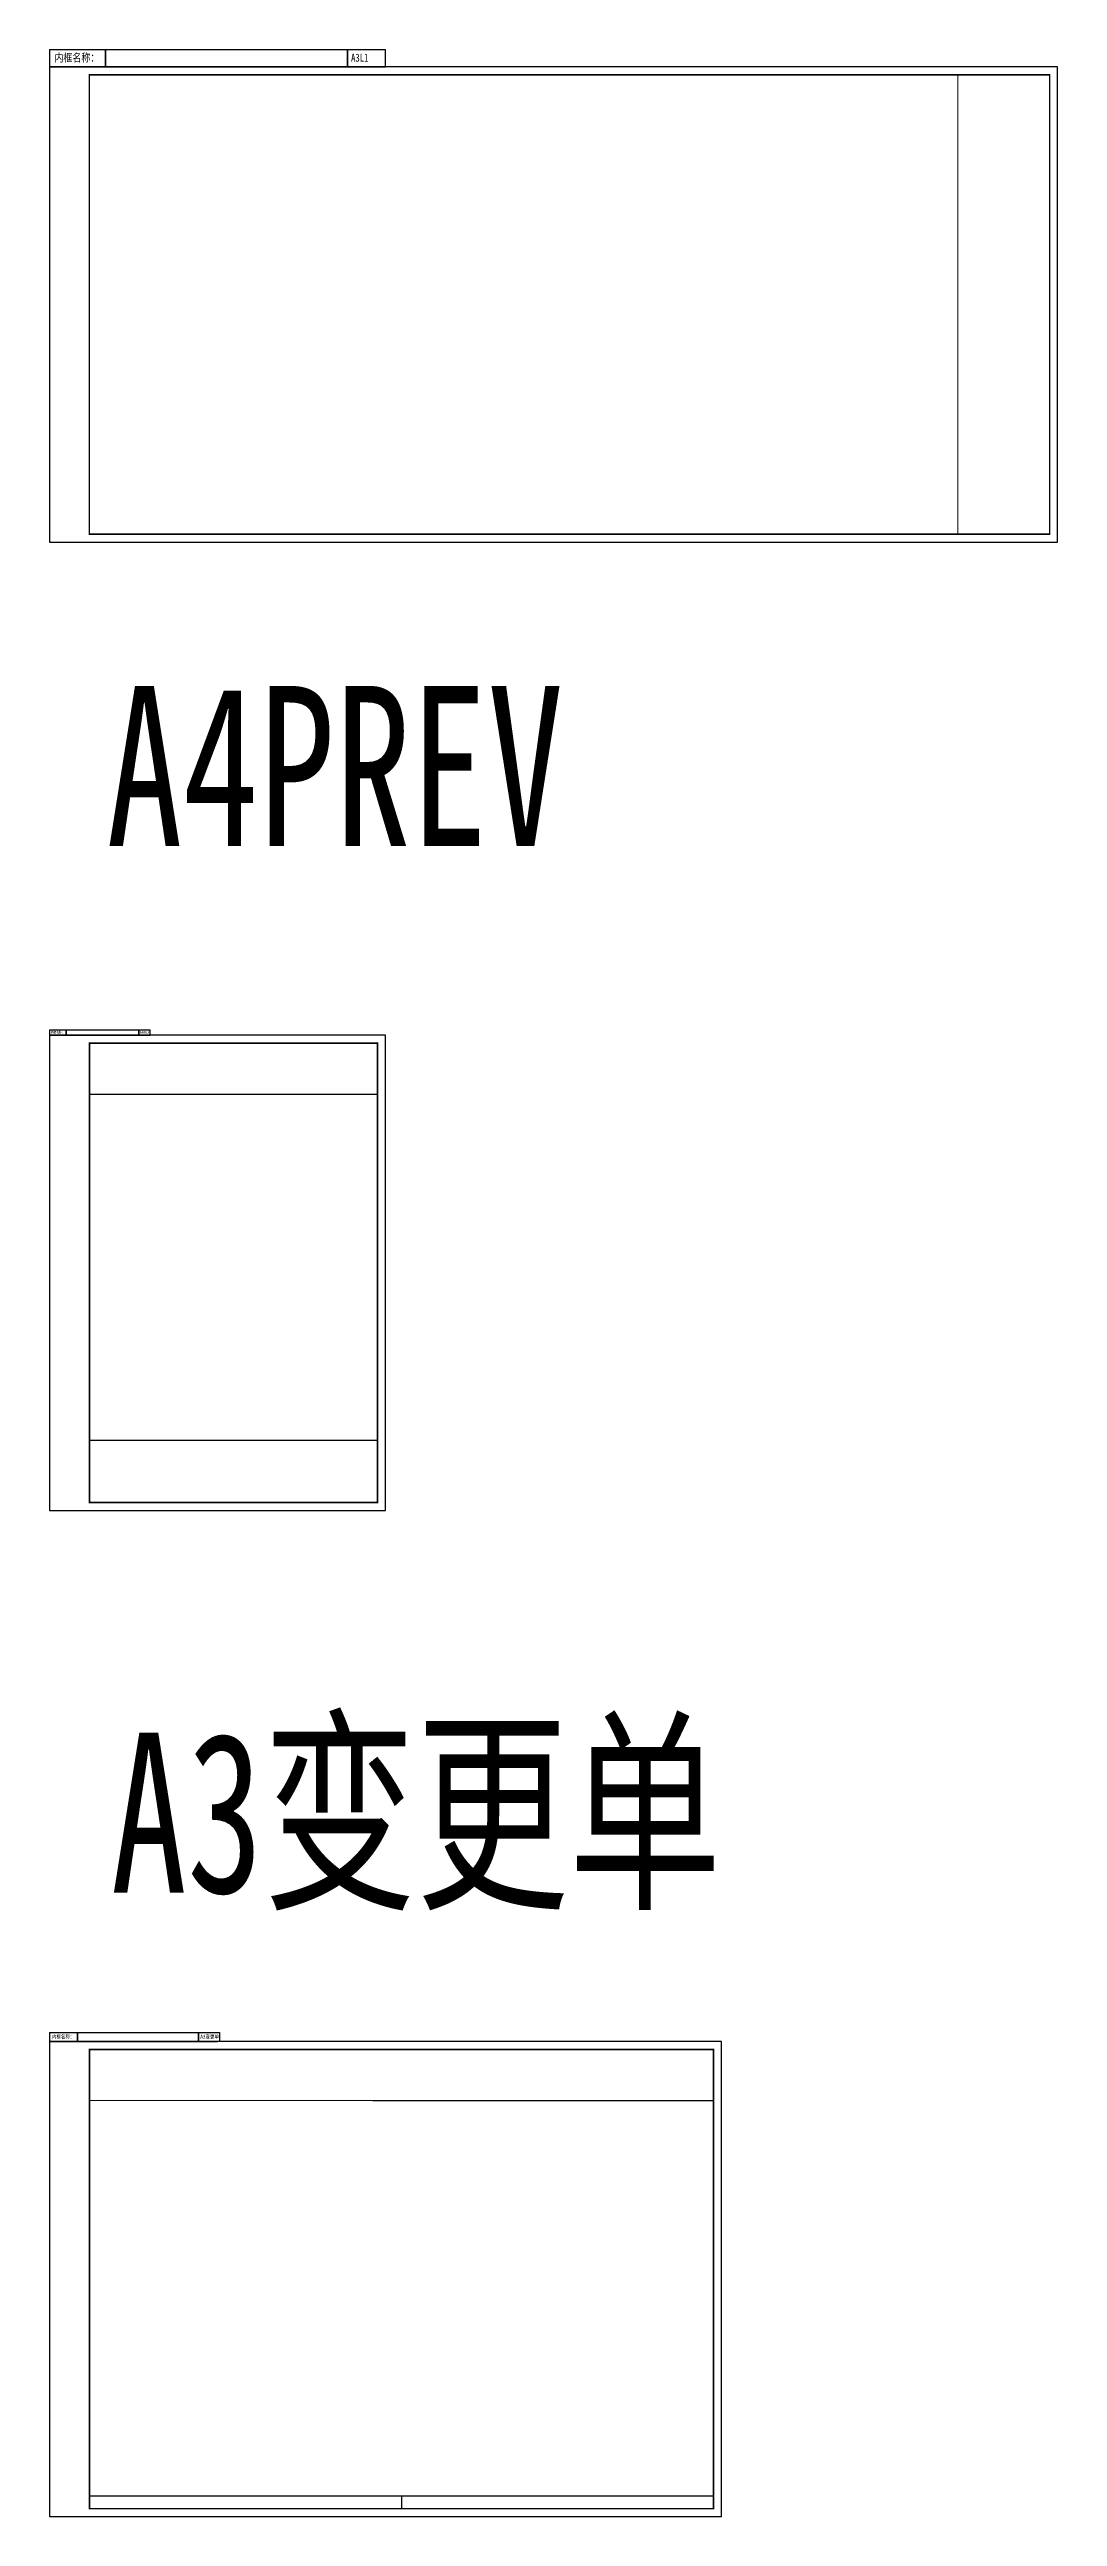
# Model space of a CAD drawing. Extents: x -302153 to 1239823, y 44204 to 1496698.
# Drawn here: x -301992 to -238992, y 44204 to 198383 of the extents above; entities that cross this region are included whole.
import ezdxf

# ---------------------------------------------------------------- set-up
doc = ezdxf.new("R2010")
doc.units = 0
doc.header["$LTSCALE"] = 1500
doc.header["$MEASUREMENT"] = 0
doc.layers.add('内框', color=8, linetype='CONTINUOUS', plot=False)
doc.styles.add('TH-STYLE1', font='', dxfattribs={"width": 0.7})
doc.styles.add('黑体', font='simhei.ttf')
doc.styles.get('TH-STYLE1').set_extended_font_data('SimSun')

# ---------------------------------------------------------------- blocks, each defined once
blk = doc.blocks.new('THAPE_A3L1_inner')
at = {"layer": '内框'}
for p, q in [((0, 308), (0, 297)), ((0, 308), (210, 308)), ((0, 297), (35, 297)), ((20, 297), (0, 297)), ((60, 297), (20, 297)), ((35, 297), (35, 308)), ((35, 308), (35, 297)), ((35, 297), (186.3, 297)), ((140, 297), (60, 297)), ((210, 297), (140, 297)), ((186.3, 297), (186.3, 308)), ((186.3, 308), (186.3, 297)), ((186.3, 297), (210, 297)), ((210, 297), (210, 308))]:
    blk.add_line(p, q, dxfattribs=at)
blk.add_lwpolyline([(0, 0), (630, 0), (630, 297), (0, 297)], close=True, dxfattribs=at)
at = {"layer": '内框', "const_width": 1}
blk.add_lwpolyline([(25, 5), (625, 5), (625, 292), (25, 292)], close=True, dxfattribs=at)
at = {"layer": '内框', "const_width": 0.5}
blk.add_lwpolyline([(567.6, 292), (567.6, 5)], dxfattribs=at)
at = {"layer": '内框', "style": '黑体', "width": 0.8}
for s, p in [('内框名称：', (3.2, 300.3)), ('A3L1', (188.5, 300.3))]:
    blk.add_text(s, height=5, dxfattribs=at).set_placement(p)
blk.add_attdef('内框名称', (36.8, 300.3), '', height=5, dxfattribs=at)
blk = doc.blocks.new('THAPE_A4PREV_inner')
at = {"layer": '内框'}
for p, q in [((0, 300.3), (0, 297)), ((0, 300.3), (63, 300.3)), ((0, 297), (10.5, 297)), ((6, 297), (0, 297)), ((18, 297), (6, 297)), ((10.5, 297), (10.5, 300.3)), ((10.5, 300.3), (10.5, 297)), ((10.5, 297), (55.9, 297)), ((42, 297), (18, 297)), ((63, 297), (42, 297)), ((55.9, 297), (55.9, 300.3)), ((55.9, 300.3), (55.9, 297)), ((55.9, 297), (63, 297)), ((63, 297), (63, 300.3)), ((25, 44), (205, 44))]:
    blk.add_line(p, q, dxfattribs=at)
blk.add_lwpolyline([(0, 0), (210, 0), (210, 297), (0, 297)], close=True, dxfattribs=at)
for points, const_width in [([(25, 5), (205, 5), (205, 292), (25, 292)], 1), ([(25, 292), (25, 260), (205, 260), (205, 292)], 0.7)]:
    blk.add_lwpolyline(points, close=True, dxfattribs=dict(at, const_width=const_width))
at = {"layer": '内框', "style": '黑体', "width": 0.8}
for s, p in [('内框名称：', (0.9, 298)), ('A4PREV', (56.5, 298))]:
    blk.add_text(s, height=1.5, dxfattribs=at).set_placement(p)
blk.add_attdef('内框名称', (11, 298), '', height=1.5, dxfattribs=at)
blk = doc.blocks.new('THAPE_A3变更单_inner')
at = {"layer": '内框'}
for p, q in [((0, 30250), (0, 29700)), ((0, 30250), (10650, 30250)), ((0, 29700), (1750, 29700)), ((1000, 29700), (0, 29700)), ((3000, 29700), (1000, 29700)), ((1750, 29700), (1750, 30250)), ((1750, 30250), (1750, 29700)), ((1750, 29700), (9317, 29700)), ((7000, 29700), (3000, 29700)), ((10500, 29700), (7000, 29700)), ((9317, 29700), (9316, 30250)), ((9316, 30250), (9317, 29700)), ((9317, 29700), (10500, 29700)), ((10650, 29700), (10650, 30250)), ((28450, 29200), (29250, 29200)), ((20200, 26000), (41500, 26000)), ((2500, 1300), (41500, 1300)), ((22000, 1300), (22000, 500))]:
    blk.add_line(p, q, dxfattribs=at)
blk.add_lwpolyline([(0, 0), (42000, 0), (42000, 29700), (0, 29700)], close=True, dxfattribs=at)
for points, const_width in [([(2500, 500), (41500, 500), (41500, 29200), (2500, 29200)], 100), ([(2500, 29200), (2500, 26000), (41500, 26000), (41500, 29200)], 70)]:
    blk.add_lwpolyline(points, close=True, dxfattribs=dict(at, const_width=const_width))
at = {"layer": '内框', "style": '黑体', "width": 0.8}
for s, p in [('内框名称：', (158, 29866)), ('A3变更单', (9425, 29866))]:
    blk.add_text(s, height=250, dxfattribs=at).set_placement(p)
blk.add_attdef('内框名称', (1840, 29866), '', height=250, dxfattribs=at)

msp = doc.modelspace()

# ---------------------------------------------------------------- block references
at = {"layer": '内框', "xscale": 100, "yscale": 100, "zscale": 100}
for name, p in [('THAPE_A3L1_inner', (-301991.9976, 167583.1997)), ('THAPE_A4PREV_inner', (-301987.2991, 107079.7304))]:
    msp.add_blockref(name, p, dxfattribs=at)
at = {"layer": '内框'}
msp.add_blockref('THAPE_A3变更单_inner', (-301987.4022, 44204.1512), dxfattribs=at)

# ---------------------------------------------------------------- texts
at = {"layer": '内框', "char_height": 10000, "attachment_point": 1, "style": 'TH-STYLE1'}
for s, insert, width in [('A4PREV', (-298432.1921, 158602.5524), 30007.30992), ('A3变更单', (-298159.4089, 93195.8132), 47298.205738)]:
    msp.add_mtext(s, dxfattribs=dict(at, insert=insert, width=width))

doc.saveas('drawing.dxf')
